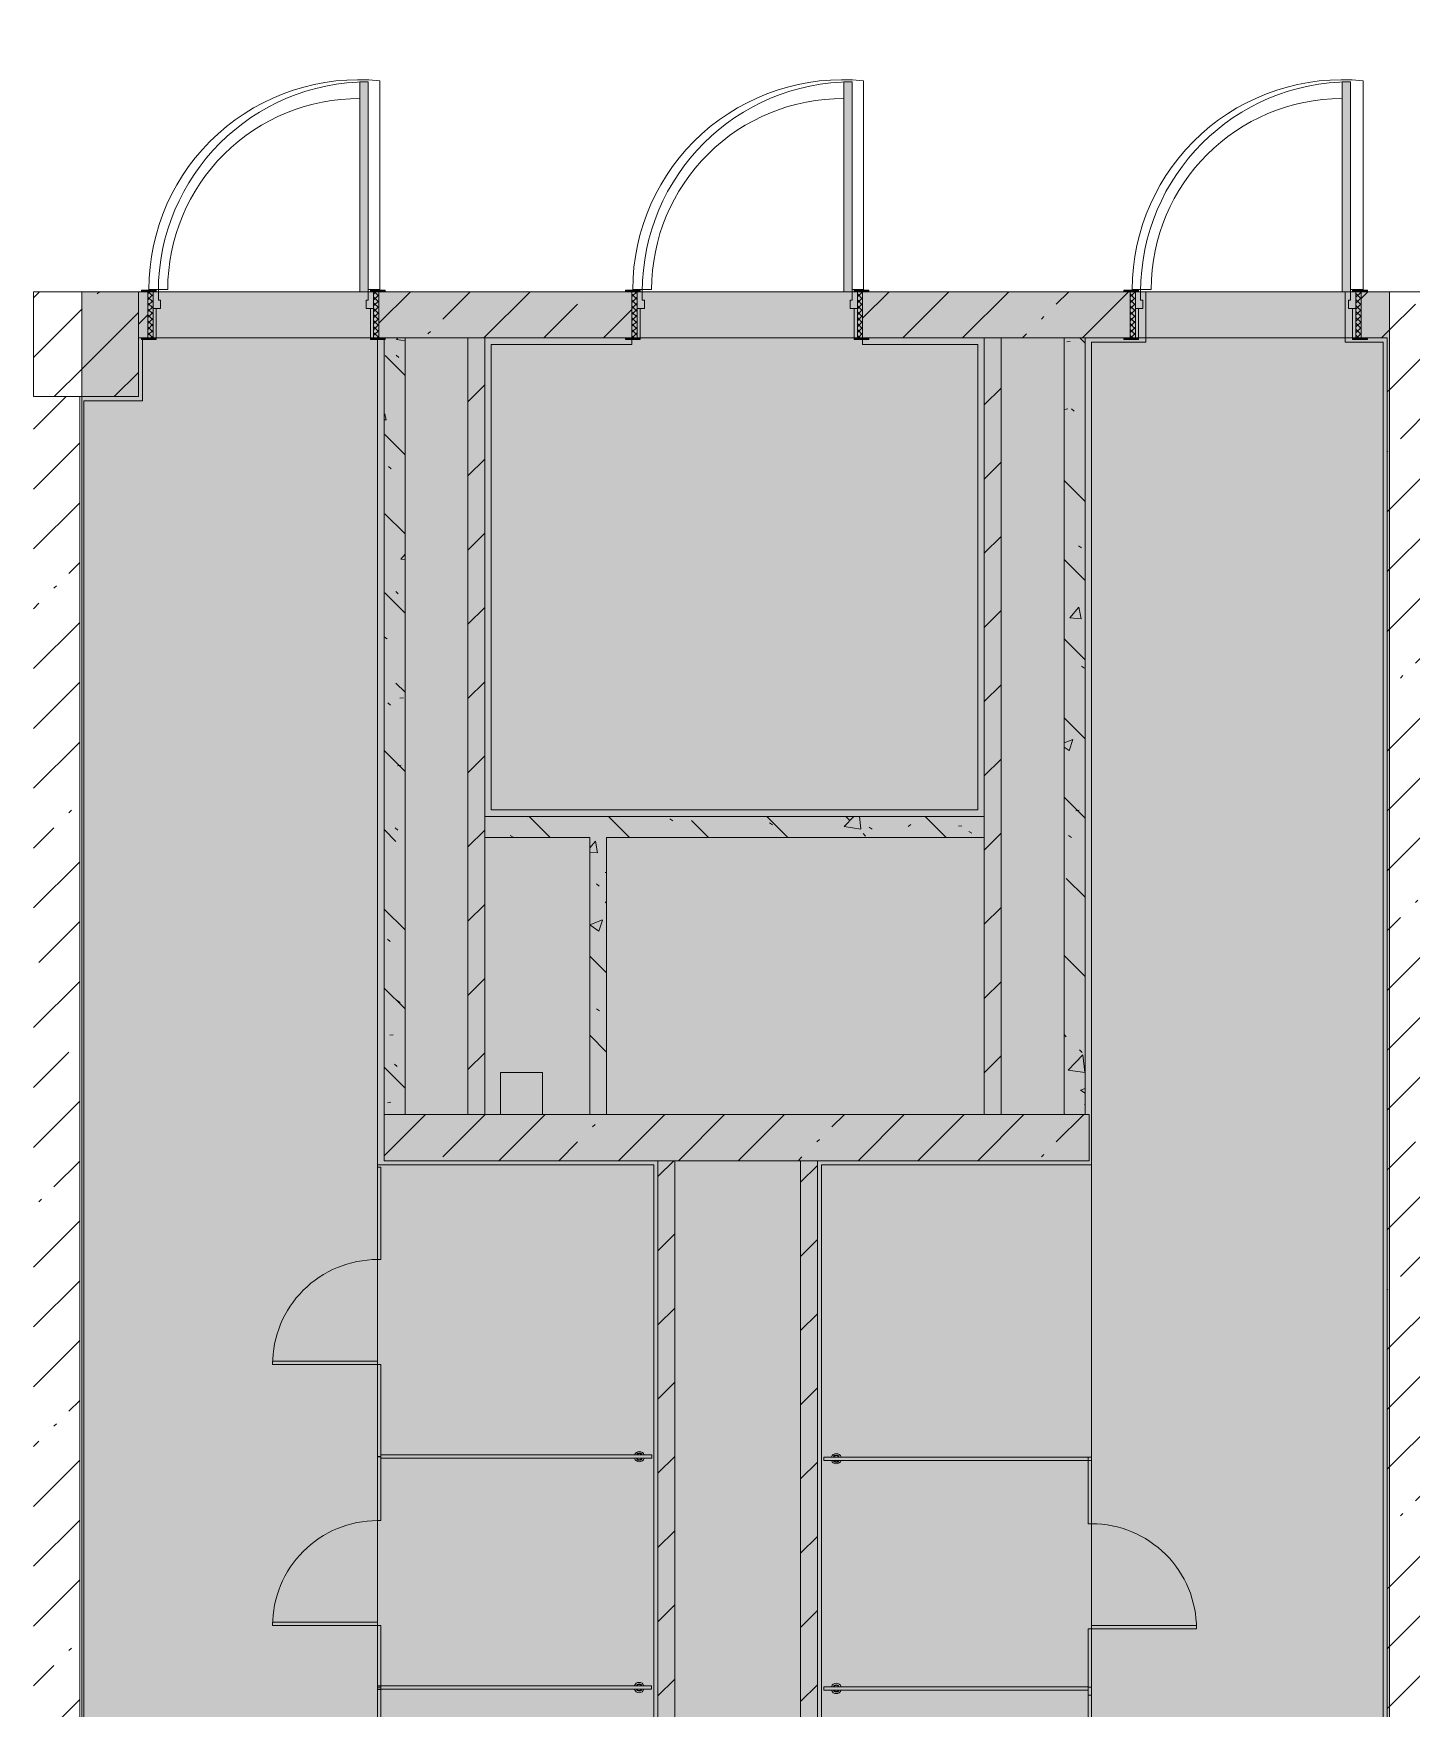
# Model space of a CAD drawing. Header units: millimetres. Extents: x 11693 to 241752, y -8553 to 29926.
# Drawn here: x 155150 to 161715, y 1150 to 9130 of the extents above; entities that cross this region are included whole.
import ezdxf

# ---------------------------------------------------------------- set-up
doc = ezdxf.new("R2010")
doc.units = ezdxf.units.MM
for name, color, linetype, lineweight in [('A-DETL', 7, 'Continuous', 5), ('I-WALL-3', 7, 'Continuous', 5), ('S-COLS', 7, 'Continuous', 5)]:
    doc.layers.add(name, color=color, linetype=linetype, lineweight=lineweight)
doc.layers.add('A-DETL-GENF-2', color=7, linetype='Continuous', lineweight=9, true_color=0x4994b4, transparency=0.4)
for name, color, linetype, lineweight, true_color in [('A-DOOR-2', 7, 'Continuous', 5, 0xaaaaaa), ('A-DOOR-3', 7, 'Continuous', 5, 0xe2e2e2), ('A-DOOR-4', 7, 'Continuous', 5, 0x6f9cb0), ('A-DOOR-5', 7, 'Continuous', 5, 0x2b586c), ('A-DOOR-FRAM-2', 7, 'Continuous', 5, 0xe2e2e2), ('A-DOOR-FRAM-3', 7, 'Continuous', 5, 0xaaaaaa), ('A-DOOR-FRAM-4', 7, 'Continuous', 5, 0x6f9cb0), ('A-FLOR-1', 7, 'Continuous', 5, 0xaaaaaa), ('A-FLOR-2', 7, 'Continuous', 5, 0x6f9cb0), ('A-GENM-3', 7, 'Continuous', 5, 0x2b586c), ('A-GENM-4', 7, 'Continuous', 5, 0xe2ddcd), ('A-WALL-6', 7, 'Continuous', 9, 0x2b586c), ('I-WALL-4', 7, 'Continuous', 5, 0x2b586c), ('I-WALL-5', 7, 'Continuous', 5, 0x787878), ('S-COLS-1', 7, 'Continuous', 5, 0x2b586c)]:
    doc.layers.add(name, color=color, linetype=linetype, lineweight=lineweight, true_color=true_color)
pattern_1 = [(45, (-65660, -7650), (-285.1231, 285.1231), []), (45, (-65374.88, -7650), (-285.1231, 285.1231), [504.031, -100.806, 16.764, -84.042])]
pattern_2 = [(45, (89739.8, 0), (-285.1231, 285.1231), []), (45, (90024.94, 0), (-285.1231, 285.1231), [504.031, -100.806, 16.764, -84.042])]
pattern_3 = [(45, (89739.81, 0), (-176.7767, 176.7767), [])]
pattern_4 = [(135, (89739.8, 0), (-377.1708, -377.1708), [533.4, -88.9, 17.78, -88.9]), (135, (89739.8, 376.94), (-377.1708, -377.1708), []), (50, (89739.8, 0), (637.6445, -55.7866), [66.675, -733.425]), (355, (89739.8, 0), (-123.3494, 668.699), [53.34, -586.74]), (100.451, (89792.95, -4.65), (514.299, 612.908), [56.665, -623.315]), (46.184, (89739.8, 177.8), (948.7764, -147.15), [100.012, -1100.137]), (96.636, (89818.9, 165.5), (830.909, 865.997), [84.998, -934.973]), (351.184, (89739.8, 177.8), (830.918, 865.988), [80.01, -880.11]), (21, (89828.7, 133.35), (530.6506, -357.9283), [66.675, -733.425]), (326, (89828.7, 133.35), (216.308, 644.6585), [53.34, -586.74]), (71.451, (89872.94, 103.5), (746.9596, 286.7243), [56.665, -623.315]), (37.5, (89739.81, 0), (10.8105, 295.9426), [16.764, -562.864, 16.764, -578.866, -588.962]), (37.5, (89739.81, 0), (10.8105, 295.9426), [-1175.258, 16.764, -572.198]), (7.5, (89739.8, 0), (233.8692, 350.6318), [16.764, -322.834, 16.764, -549.529, -224.472]), (7.5, (89739.8, 0), (233.8692, 350.6318), [-905.891, 16.764, -207.708]), (327.5, (89541.57, 0), (474.5678, -20.0513), [16.764, -205.486, 16.764, -676.656, -920.115]), (327.5, (89541.57, 0), (474.5678, -20.0513), [-915.67, 16.764, -903.351]), (317.5, (89452.67, 0), (518.4522, 88.9934), [16.764, -272.161, 16.764, -443.738, -653.415]), (317.5, (89452.67, 0), (518.4522, 88.9934), [-749.427, 16.764, -636.651])]
pattern_5 = [(135, (1751.41, 174.685), (-14.14214, -14.14214), []), (225, (1751.41, 174.685), (14.14214, -14.14214), [])]
pattern_6 = [(45, (-371.384, 174.685), (-14.1421, 14.1421), []), (135, (-371.384, 174.685), (-14.1421, -14.1421), [])]

# ---------------------------------------------------------------- blocks, each defined once
blk = doc.blocks.new('BSC_Колонна _Прямоугольная - 500х500-V47-Общий план 2 этажа с размещением фрагментов 2_1-2_7')
at = {"layer": 'S-COLS'}
h = blk.add_hatch(dxfattribs=at)
h.set_pattern_fill('FP_46', color=256, style=0, pattern_type=2)
h.set_pattern_definition(pattern_1)
h.paths.add_polyline_path([(-19.3, -250), (-19.3, 250), (-250, 250), (-250, -250), (-122.7, -250)])
h = blk.add_hatch(dxfattribs=at)
h.set_pattern_fill('FP_46', color=256, style=0, pattern_type=2)
h.set_pattern_definition(pattern_1)
h.paths.add_polyline_path([(250, -250), (250, 250), (-19.3, 250), (-19.3, -250)])
for p, q in [((-19.3, 250), (-250, 250)), ((-250, 250), (-250, -250)), ((-250, -250), (-19.3, -250))]:
    blk.add_line(p, q, dxfattribs=at)
at = {"layer": 'S-COLS-1'}
for p, q in [((250, 250), (-19.3, 250)), ((250, -250), (250, 250)), ((-19.3, -250), (250, -250))]:
    blk.add_line(p, q, dxfattribs=at)
blk = doc.blocks.new('110_Дверь_СКБ_1Ст_Внутренняя1 - Д-4_1 1100x2100h_ОО_туалет для мальч_ и дев_-32102845-Общий план 2 этажа с размещением фрагментов 2_1-2_7')
at = {"layer": 'A-DOOR-2'}
h = blk.add_hatch(dxfattribs=at)
h.set_pattern_fill('FP_17', color=256, style=0, pattern_type=2)
h.set_pattern_definition(pattern_5)
h.paths.add_polyline_path([(537.5, -110), (562.5, -110), (562.5, 110), (537.5, 110), (537.5, 66.3)])
at = {"layer": 'A-DOOR-3'}
h = blk.add_hatch(color=256, dxfattribs=at)
h.paths.add_polyline_path([(-477.5, 30), (-477.5, 70), (-487.5, 70), (-487.5, 110), (-512.5, 110), (-512.5, 30)])
h.paths.add_polyline_path([(502.5, 30), (537.5, 30), (537.5, 110), (512.5, 110), (508.9, 70), (502.5, 66.3)])
at = {"layer": 'A-DOOR-FRAM-2'}
for points in [[(508.9, 110), (512.5, 110), (512.5, 1110), (472.5, 1110), (472.5, 110)], [(-497.5, 110), (-497.5, 118), (-567.5, 118), (-567.5, 110), (-515.1, 110)], [(592.5, 110), (592.5, 118), (522.5, 118), (522.5, 110)], [(-497.5, -110), (-497.5, 30), (-512.5, 30), (-512.5, -110)], [(537.5, -110), (537.5, 30), (522.5, 30), (522.5, -110)], [(-497.5, -118), (-497.5, -110), (-567.5, -110), (-567.5, -118), (-515.1, -118)], [(592.5, -118), (592.5, -110), (522.5, -110), (522.5, -118)]]:
    blk.add_hatch(color=256, dxfattribs=at).paths.add_polyline_path(points)
at = {"layer": 'A-DOOR-FRAM-3'}
h = blk.add_hatch(dxfattribs=at)
h.set_pattern_fill('FP_18', color=256, style=0, pattern_type=2)
h.set_pattern_definition(pattern_6)
h.paths.add_polyline_path([(-512.5, -110), (-515.1, 110), (-537.5, 110), (-537.5, -110), (-515.1, -110)])
at = {"layer": 'A-DOOR-2'}
for p, q in [((512.5, 1110), (472.5, 1110)), ((472.5, 1110), (472.5, 110)), ((512.5, 110), (512.5, 1110))]:
    blk.add_line(p, q, dxfattribs=at)
blk.add_arc((512.5, 110), 1000, 90, 180, dxfattribs=at)
at = {"layer": 'A-DOOR-4'}
blk.add_line((472.5, 110), (512.5, 110), dxfattribs=at)
at = {"layer": 'A-DOOR-FRAM-3'}
for p, q in [((-497.5, 118), (-567.5, 118)), ((-567.5, 118), (-567.5, 110)), ((-497.5, 110), (-497.5, 118)), ((592.5, 118), (522.5, 118)), ((522.5, 118), (522.5, 110)), ((592.5, 110), (592.5, 118))]:
    blk.add_line(p, q, dxfattribs=at)
at = {"layer": 'A-DOOR-FRAM-4'}
for p, q in [((-567.5, 110), (-497.5, 110)), ((-512.5, 110), (-537.5, 110)), ((-537.5, 110), (-537.5, -110)), ((-487.5, 110), (-512.5, 110)), ((-512.5, 110), (-512.5, 30)), ((-512.5, -110), (-512.5, 110)), ((-497.5, 110), (-512.5, 110)), ((-512.5, 110), (-512.5, 109)), ((-512.5, 109), (-497.5, 109)), ((-497.5, 109), (-497.5, 110)), ((-487.5, 70), (-487.5, 110)), ((512.5, 110), (512.5, 70)), ((537.5, 110), (512.5, 110)), ((537.5, 110), (522.5, 110)), ((522.5, 110), (522.5, 109)), ((522.5, 110), (592.5, 110)), ((522.5, 109), (537.5, 109)), ((537.5, 30), (537.5, 110)), ((562.5, 110), (537.5, 110)), ((537.5, 110), (537.5, -110)), ((537.5, 109), (537.5, 110)), ((562.5, -110), (562.5, 110)), ((-512.5, 30), (-477.5, 30)), ((-497.5, 30), (-512.5, 30)), ((-512.5, 30), (-512.5, -110)), ((-497.5, -110), (-497.5, 30)), ((-477.5, 70), (-487.5, 70)), ((-477.5, 30), (-477.5, 70)), ((512.5, 70), (502.5, 70)), ((502.5, 70), (502.5, 30)), ((502.5, 30), (537.5, 30)), ((537.5, 30), (522.5, 30)), ((522.5, 30), (522.5, -110)), ((537.5, -110), (537.5, 30)), ((-497.5, -110), (-567.5, -110)), ((-567.5, -110), (-567.5, -118)), ((-567.5, -118), (-497.5, -118)), ((-537.5, -110), (-512.5, -110)), ((-512.5, -110), (-497.5, -110)), ((-497.5, -118), (-497.5, -110)), ((522.5, -110), (537.5, -110)), ((592.5, -110), (522.5, -110)), ((522.5, -110), (522.5, -118)), ((522.5, -118), (592.5, -118)), ((537.5, -110), (562.5, -110)), ((592.5, -118), (592.5, -110))]:
    blk.add_line(p, q, dxfattribs=at)
blk = doc.blocks.new('110_Дверь_СКБ_1Ст_Внутренняя1 - Д-4 1100x2100h_су мгн-31586709-Общий план 2 этажа с размещением фрагментов 2_1-2_7')
at = {"layer": 'A-DOOR-2'}
h = blk.add_hatch(dxfattribs=at)
h.set_pattern_fill('FP_17', color=256, style=0, pattern_type=2)
h.set_pattern_definition(pattern_5)
h.paths.add_polyline_path([(562.5, -110), (562.5, 110), (537.5, 110), (537.5, -110)])
at = {"layer": 'A-DOOR-3'}
h = blk.add_hatch(color=256, dxfattribs=at)
h.paths.add_polyline_path([(502.5, 30), (537.5, 30), (537.5, 110), (512.5, 110), (512.5, 70), (502.5, 70)])
h.paths.add_polyline_path([(-477.5, 30), (-477.5, 70), (-487.5, 70), (-487.5, 110), (-512.5, 110), (-512.5, 30)])
at = {"layer": 'A-DOOR-FRAM-2'}
for points in [[(472.5, 110), (512.5, 110), (512.5, 1110), (472.5, 1110), (472.5, 674.2)], [(-497.5, 110), (-497.5, 118), (-567.5, 118), (-567.5, 110)], [(592.5, 110), (592.5, 118), (522.5, 118), (522.5, 110)], [(-497.5, -110), (-497.5, 30), (-512.5, 30), (-512.5, -110)], [(537.5, -110), (537.5, 30), (522.5, 30), (522.5, -110)], [(-497.5, -118), (-497.5, -110), (-567.5, -110), (-567.5, -118)], [(592.5, -118), (592.5, -110), (522.5, -110), (522.5, -118)]]:
    blk.add_hatch(color=256, dxfattribs=at).paths.add_polyline_path(points)
at = {"layer": 'A-DOOR-FRAM-3'}
h = blk.add_hatch(dxfattribs=at)
h.set_pattern_fill('FP_18', color=256, style=0, pattern_type=2)
h.set_pattern_definition(pattern_6)
h.paths.add_polyline_path([(-512.5, -110), (-512.5, 110), (-537.5, 110), (-537.5, -110)])
at = {"layer": 'A-DOOR-2'}
for p, q in [((512.5, 1110), (472.5, 1110)), ((472.5, 1110), (472.5, 110)), ((512.5, 110), (512.5, 1110))]:
    blk.add_line(p, q, dxfattribs=at)
blk.add_arc((512.5, 110), 1000, 90, 180, dxfattribs=at)
at = {"layer": 'A-DOOR-4'}
blk.add_line((472.5, 110), (512.5, 110), dxfattribs=at)
at = {"layer": 'A-DOOR-FRAM-3'}
for p, q in [((-497.5, 118), (-567.5, 118)), ((-567.5, 118), (-567.5, 110)), ((-497.5, 110), (-497.5, 118)), ((592.5, 118), (522.5, 118)), ((522.5, 118), (522.5, 110)), ((592.5, 110), (592.5, 118))]:
    blk.add_line(p, q, dxfattribs=at)
at = {"layer": 'A-DOOR-FRAM-4'}
for p, q in [((-567.5, 110), (-497.5, 110)), ((-512.5, 110), (-537.5, 110)), ((-537.5, 110), (-537.5, -110)), ((-487.5, 110), (-512.5, 110)), ((-512.5, 110), (-512.5, 30)), ((-512.5, -110), (-512.5, 110)), ((-497.5, 110), (-512.5, 110)), ((-512.5, 110), (-512.5, 109)), ((-512.5, 109), (-497.5, 109)), ((-497.5, 109), (-497.5, 110)), ((-487.5, 70), (-487.5, 110)), ((512.5, 110), (512.5, 70)), ((537.5, 110), (512.5, 110)), ((537.5, 110), (522.5, 110)), ((522.5, 110), (522.5, 109)), ((522.5, 110), (592.5, 110)), ((522.5, 109), (537.5, 109)), ((537.5, 30), (537.5, 110)), ((562.5, 110), (537.5, 110)), ((537.5, 110), (537.5, -110)), ((537.5, 109), (537.5, 110)), ((562.5, -110), (562.5, 110)), ((-512.5, 30), (-477.5, 30)), ((-497.5, 30), (-512.5, 30)), ((-512.5, 30), (-512.5, -110)), ((-497.5, -110), (-497.5, 30)), ((-477.5, 70), (-487.5, 70)), ((-477.5, 30), (-477.5, 70)), ((512.5, 70), (502.5, 70)), ((502.5, 70), (502.5, 30)), ((502.5, 30), (537.5, 30)), ((537.5, 30), (522.5, 30)), ((522.5, 30), (522.5, -110)), ((537.5, -110), (537.5, 30)), ((-497.5, -110), (-567.5, -110)), ((-567.5, -110), (-567.5, -118)), ((-567.5, -118), (-497.5, -118)), ((-537.5, -110), (-512.5, -110)), ((-512.5, -110), (-497.5, -110)), ((-497.5, -118), (-497.5, -110)), ((522.5, -110), (537.5, -110)), ((592.5, -110), (522.5, -110)), ((522.5, -110), (522.5, -118)), ((522.5, -118), (592.5, -118)), ((537.5, -110), (562.5, -110)), ((592.5, -118), (592.5, -110))]:
    blk.add_line(p, q, dxfattribs=at)
blk = doc.blocks.new('131_Сантехническая перегородка_Дверь_ поз_4 - СД-1-V187-Общий план 2 этажа с размещением фрагментов 2_1-2_7')
at = {"layer": 'A-GENM-4'}
for points in [[(-190, -8), (250, -8), (250, 8), (-190, 8)], [(750, -8), (1190, -8), (1190, 8), (750, 8)]]:
    blk.add_hatch(color=256, dxfattribs=at).paths.add_polyline_path(points)
at = {"layer": 'A-DOOR-5'}
for p, q in [((266, 508), (250, 508)), ((250, 8), (250, 508)), ((266, 8), (266, 508)), ((266, 8), (250, 8))]:
    blk.add_line(p, q, dxfattribs=at)
blk.add_arc((250, 8), 500, 360, 90, dxfattribs=at)
at = {"layer": 'A-GENM-3'}
for p, q in [((250, 8), (-190, 8)), ((-190, 8), (-190, -8)), ((250, -8), (250, 8)), ((1190, 8), (750, 8)), ((750, 8), (750, -8)), ((1190, -8), (1190, 8)), ((-190, -8), (250, -8)), ((750, -8), (1190, -8))]:
    blk.add_line(p, q, dxfattribs=at)
blk = doc.blocks.new('131_Сантехническая перегородка_Дверь - СД-1-V188-Общий план 2 этажа с размещением фрагментов 2_1-2_7')
at = {"layer": 'A-GENM-4'}
for points in [[(0, -8), (317.3, -8), (317.3, 8), (0, 8)], [(817.3, -8), (1134.7, -8), (1134.7, 8), (817.3, 8)]]:
    blk.add_hatch(color=256, dxfattribs=at).paths.add_polyline_path(points)
at = {"layer": 'A-DOOR-5'}
for p, q in [((333.3, -8), (317.3, -8)), ((317.3, -8), (317.3, -508)), ((333.3, -8), (333.3, -508)), ((333.3, -508), (317.3, -508))]:
    blk.add_line(p, q, dxfattribs=at)
blk.add_arc((317.3, -8), 500, 270, 0, dxfattribs=at)
at = {"layer": 'A-GENM-3'}
for p, q in [((317.3, 8), (0, 8)), ((0, 8), (0, -8)), ((317.3, -8), (317.3, 8)), ((1134.7, 8), (817.3, 8)), ((817.3, 8), (817.3, -8)), ((1134.7, -8), (1134.7, 8)), ((0, -8), (317.3, -8)), ((817.3, -8), (1134.7, -8))]:
    blk.add_line(p, q, dxfattribs=at)
blk = doc.blocks.new('131_Сантехническая перегородка_Дверь - СД-1-V189-Общий план 2 этажа с размещением фрагментов 2_1-2_7')
at = {"layer": 'A-GENM-4'}
for points in [[(0, -8), (305.2, -8), (305.2, 8), (0, 8)], [(805.2, -8), (1110.4, -8), (1110.4, 8), (805.2, 8)]]:
    blk.add_hatch(color=256, dxfattribs=at).paths.add_polyline_path(points)
at = {"layer": 'A-DOOR-5'}
for p, q in [((321.2, 508), (305.2, 508)), ((305.2, 8), (305.2, 508)), ((321.2, 8), (321.2, 508)), ((321.2, 8), (305.2, 8))]:
    blk.add_line(p, q, dxfattribs=at)
blk.add_arc((305.2, 8), 500, 360, 90, dxfattribs=at)
at = {"layer": 'A-GENM-3'}
for p, q in [((305.2, 8), (0, 8)), ((0, 8), (0, -8)), ((305.2, -8), (305.2, 8)), ((1110.4, 8), (805.2, 8)), ((805.2, 8), (805.2, -8)), ((1110.4, -8), (1110.4, 8)), ((0, -8), (305.2, -8)), ((805.2, -8), (1110.4, -8))]:
    blk.add_line(p, q, dxfattribs=at)
blk = doc.blocks.new('131_Сантехническая перегородка_Дверь_сдвиг_ - СД-1-V190-Общий план 2 этажа с размещением фрагментов 2_1-2_7')
at = {"layer": 'A-GENM-4'}
for points in [[(0, -8), (400, -8), (400, 8), (0, 8)], [(900, -8), (1100, -8), (1100, 8), (900, 8)]]:
    blk.add_hatch(color=256, dxfattribs=at).paths.add_polyline_path(points)
at = {"layer": 'A-DOOR-5'}
for p, q in [((416, 508), (400, 508)), ((400, 8), (400, 508)), ((416, 8), (416, 508)), ((416, 8), (400, 8))]:
    blk.add_line(p, q, dxfattribs=at)
blk.add_arc((400, 8), 500, 360, 90, dxfattribs=at)
at = {"layer": 'A-GENM-3'}
for p, q in [((400, 8), (0, 8)), ((0, 8), (0, -8)), ((400, -8), (400, 8)), ((1100, 8), (900, 8)), ((900, 8), (900, -8)), ((1100, -8), (1100, 8)), ((0, -8), (400, -8)), ((900, -8), (1100, -8))]:
    blk.add_line(p, q, dxfattribs=at)
blk = doc.blocks.new('131_Сантехническая перегородка_Дверь_сдвиг_ - СД-1-V191-Общий план 2 этажа с размещением фрагментов 2_1-2_7')
at = {"layer": 'A-GENM-4'}
for points in [[(0, -8), (400, -8), (400, 8), (0, 8)], [(900, 8), (900, -8), (1100, -8), (1100, 8), (1019.2, 8)]]:
    blk.add_hatch(color=256, dxfattribs=at).paths.add_polyline_path(points)
at = {"layer": 'A-DOOR-5'}
for p, q in [((416, -8), (400, -8)), ((400, -8), (400, -508)), ((416, -8), (416, -508)), ((416, -508), (400, -508))]:
    blk.add_line(p, q, dxfattribs=at)
blk.add_arc((400, -8), 500, 270, 0, dxfattribs=at)
at = {"layer": 'A-GENM-3'}
for p, q in [((400, 8), (0, 8)), ((0, 8), (0, -8)), ((400, -8), (400, 8)), ((1100, 8), (900, 8)), ((900, 8), (900, -8)), ((1100, -8), (1100, 8)), ((0, -8), (400, -8)), ((900, -8), (1100, -8))]:
    blk.add_line(p, q, dxfattribs=at)
blk = doc.blocks.new('131_Сантехническая перегородка - СП-4-V192-Общий план 2 этажа с размещением фрагментов 2_1-2_7')
at = {"layer": 'A-GENM-4'}
blk.add_hatch(color=256, dxfattribs=at).paths.add_polyline_path([(1330, -8), (1330, 8), (55.2, 8), (55.2, -8), (856, -8)])
at = {"layer": 'A-GENM-3'}
for p, q in [((1330, 8), (55.2, 8)), ((55.2, 8), (55.2, -8)), ((1330, -8), (1330, 8)), ((55.2, -8), (1330, -8))]:
    blk.add_line(p, q, dxfattribs=at)
at = {"layer": 'A-GENM-3', "flags": 128}
for points in [[(126.7, 8), (126.3, 8.5), (126, 9), (125.6, 9.5), (125.2, 9.9), (124.8, 10.4), (124.4, 10.8), (123.9, 11.2), (123.5, 11.6), (123, 12), (122.5, 12.3), (122, 12.7), (121.5, 13), (121, 13.3), (120.5, 13.6), (119.9, 13.8), (119.4, 14), (118.8, 14.3), (118.2, 14.4), (117.6, 14.6), (117, 14.7), (116.5, 14.9), (115.9, 14.9), (115.3, 15), (114.7, 15.1), (114.1, 15.1), (113.5, 15.1), (112.8, 15), (112.2, 15), (111.7, 14.9), (111.1, 14.8), (110.5, 14.7), (109.9, 14.5), (109.3, 14.4), (108.7, 14.2), (108.2, 13.9), (107.6, 13.7), (107.1, 13.4), (106.5, 13.2), (106, 12.9), (105.5, 12.5), (105, 12.2), (104.5, 11.8), (104.1, 11.4), (103.6, 11), (103.2, 10.6), (102.8, 10.2), (102.4, 9.7), (102, 9.3), (101.6, 8.8), (101.3, 8.3), (101.1, 8)], [(101.1, -8), (101.4, -8.5), (101.8, -9), (102.2, -9.5), (102.6, -9.9), (103, -10.4), (103.4, -10.8), (103.8, -11.2), (104.3, -11.6), (104.7, -12), (105.2, -12.3), (105.7, -12.7), (106.2, -13), (106.8, -13.3), (107.3, -13.6), (107.9, -13.8), (108.4, -14), (109, -14.3), (109.6, -14.4), (110.1, -14.6), (110.7, -14.7), (111.3, -14.9), (111.9, -14.9), (112.5, -15), (113.1, -15.1), (113.7, -15.1), (114.3, -15.1), (114.9, -15), (115.5, -15), (116.1, -14.9), (116.7, -14.8), (117.3, -14.7), (117.9, -14.5), (118.5, -14.4), (119, -14.2), (119.6, -13.9), (120.2, -13.7), (120.7, -13.4), (121.2, -13.2), (121.7, -12.9), (122.3, -12.5), (122.7, -12.2), (123.2, -11.8), (123.7, -11.4), (124.1, -11), (124.6, -10.6), (125, -10.2), (125.4, -9.7), (125.8, -9.3), (126.1, -8.8), (126.5, -8.3), (126.7, -8)]]:
    blk.add_lwpolyline(points, dxfattribs=at)
at = {"layer": 'A-GENM-3'}
for radius, start, end in [(24.6, 19.91127, 160.08873), (17.6, 45, 135), (17.6, 45, 135), (15.1, 45, 135), (24.6, 199.91127, 340.08873), (17.6, 225, 315), (17.6, 225, 315), (15.1, 225, 315)]:
    blk.add_arc((113.9, 0), radius, start, end, dxfattribs=at)
blk = doc.blocks.new('131_Сантехническая перегородка - СП-4-V193-Общий план 2 этажа с размещением фрагментов 2_1-2_7')
at = {"layer": 'A-GENM-4'}
blk.add_hatch(color=256, dxfattribs=at).paths.add_polyline_path([(1330, -8), (1330, 8), (71.3, 8), (71.3, -8)])
at = {"layer": 'A-GENM-3'}
for p, q in [((1330, 8), (71.3, 8)), ((71.3, 8), (71.3, -8)), ((132, 14.9), (131.4, 15)), ((1330, -8), (1330, 8)), ((71.3, -8), (1330, -8))]:
    blk.add_line(p, q, dxfattribs=at)
at = {"layer": 'A-GENM-3', "flags": 128}
for points in [[(131.4, 15), (130.8, 15.1), (130.2, 15.1), (129.6, 15.1), (129, 15), (128.4, 15), (127.8, 14.9), (127.2, 14.8), (126.6, 14.7), (126, 14.5), (125.4, 14.4), (124.9, 14.2), (124.3, 13.9), (123.8, 13.7), (123.2, 13.4), (122.7, 13.2), (122.2, 12.9), (121.7, 12.5), (121.2, 12.2), (120.7, 11.8), (120.2, 11.4), (119.8, 11), (119.3, 10.6), (118.9, 10.2), (118.5, 9.7), (118.1, 9.3), (117.8, 8.8), (117.4, 8.3), (117.3, 8)], [(142.8, 8), (142.5, 8.5), (142.1, 9), (141.8, 9.5), (141.4, 9.9), (141, 10.4), (140.5, 10.8), (140.1, 11.2), (139.6, 11.6), (139.2, 12), (138.7, 12.3), (138.2, 12.7), (137.7, 13), (137.1, 13.3), (136.6, 13.6), (136.1, 13.8), (135.5, 14), (134.9, 14.3), (134.4, 14.4), (133.8, 14.6), (133.2, 14.7), (132.6, 14.9), (132, 14.9)], [(117.3, -8), (117.6, -8.5), (117.9, -9), (118.3, -9.5), (118.7, -9.9), (119.1, -10.4), (119.5, -10.8), (120, -11.2), (120.4, -11.6), (120.9, -12), (121.4, -12.3), (121.9, -12.7), (122.4, -13), (122.9, -13.3), (123.5, -13.6), (124, -13.8), (124.6, -14), (125.1, -14.3), (125.7, -14.4), (126.3, -14.6), (126.9, -14.7), (127.5, -14.9), (128.1, -14.9), (128.7, -15), (129.3, -15.1), (129.9, -15.1), (130.5, -15.1), (131.1, -15), (131.7, -15), (132.3, -14.9), (132.9, -14.8), (133.4, -14.7), (134, -14.5), (134.6, -14.4), (135.2, -14.2), (135.7, -13.9), (136.3, -13.7), (136.8, -13.4), (137.4, -13.2), (137.9, -12.9), (138.4, -12.5), (138.9, -12.2), (139.4, -11.8), (139.8, -11.4), (140.3, -11), (140.7, -10.6), (141.1, -10.2), (141.5, -9.7), (141.9, -9.3), (142.3, -8.8), (142.6, -8.3), (142.8, -8)]]:
    blk.add_lwpolyline(points, dxfattribs=at)
at = {"layer": 'A-GENM-3'}
for radius, start, end in [(24.6, 19.91127, 160.08873), (17.6, 45, 135), (17.6, 45, 135), (15.1, 45, 135), (24.6, 199.91127, 340.08873), (17.6, 225, 315), (17.6, 225, 315), (15.1, 225, 315)]:
    blk.add_arc((130, 0), radius, start, end, dxfattribs=at)
blk = doc.blocks.new('131_Сантехническая перегородка - СП-4-V194-Общий план 2 этажа с размещением фрагментов 2_1-2_7')
at = {"layer": 'A-GENM-4'}
blk.add_hatch(color=256, dxfattribs=at).paths.add_polyline_path([(1330, 8), (39.9, 8), (39.9, -8), (1330, -8)])
at = {"layer": 'A-GENM-3'}
for p, q in [((1330, 8), (39.9, 8)), ((39.9, 8), (39.9, -8)), ((1330, -8), (1330, 8)), ((39.9, -8), (1330, -8))]:
    blk.add_line(p, q, dxfattribs=at)
at = {"layer": 'A-GENM-3', "flags": 128}
for points in [[(111.4, 8), (111, 8.5), (110.7, 9), (110.3, 9.5), (109.9, 9.9), (109.5, 10.4), (109.1, 10.8), (108.6, 11.2), (108.2, 11.6), (107.7, 12), (107.2, 12.3), (106.7, 12.7), (106.2, 13), (105.7, 13.3), (105.2, 13.6), (104.6, 13.8), (104, 14), (103.5, 14.3), (102.9, 14.4), (102.3, 14.6), (101.7, 14.7), (101.1, 14.9), (100.6, 14.9), (100, 15), (99.4, 15.1), (98.7, 15.1), (98.1, 15.1), (97.5, 15), (96.9, 15), (96.3, 14.9), (95.8, 14.8), (95.2, 14.7), (94.6, 14.5), (94, 14.4), (93.4, 14.2), (92.9, 13.9), (92.3, 13.7), (91.8, 13.4), (91.2, 13.2), (90.7, 12.9), (90.2, 12.5), (89.7, 12.2), (89.2, 11.8), (88.8, 11.4), (88.3, 11), (87.9, 10.6), (87.5, 10.2), (87.1, 9.7), (86.7, 9.3), (86.3, 8.8), (86, 8.3), (85.8, 8)], [(85.8, -8), (86.1, -8.5), (86.5, -9), (86.9, -9.5), (87.2, -9.9), (87.6, -10.4), (88.1, -10.8), (88.5, -11.2), (89, -11.6), (89.4, -12), (89.9, -12.3), (90.4, -12.7), (90.9, -13), (91.5, -13.3), (92, -13.6), (92.6, -13.8), (93.1, -14), (93.7, -14.3), (94.3, -14.4), (94.8, -14.6), (95.4, -14.7), (96, -14.9), (96.6, -14.9), (97.2, -15), (97.8, -15.1), (98.4, -15.1), (99, -15.1), (99.6, -15), (100.2, -15), (100.8, -14.9), (101.4, -14.8), (102, -14.7), (102.6, -14.5), (103.2, -14.4), (103.7, -14.2), (104.3, -13.9), (104.8, -13.7), (105.4, -13.4), (105.9, -13.2), (106.4, -12.9), (106.9, -12.5), (107.4, -12.2), (107.9, -11.8), (108.4, -11.4), (108.8, -11), (109.3, -10.6), (109.7, -10.2), (110.1, -9.7), (110.5, -9.3), (110.8, -8.8), (111.2, -8.3), (111.4, -8)]]:
    blk.add_lwpolyline(points, dxfattribs=at)
at = {"layer": 'A-GENM-3'}
for radius, start, end in [(24.6, 19.91127, 160.08873), (17.6, 45, 135), (17.6, 45, 135), (15.1, 45, 135), (24.6, 199.91127, 340.08873), (17.6, 225, 315), (17.6, 225, 315), (15.1, 225, 315)]:
    blk.add_arc((98.6, 0), radius, start, end, dxfattribs=at)
blk = doc.blocks.new('131_Сантехническая перегородка - СП-4-V195-Общий план 2 этажа с размещением фрагментов 2_1-2_7')
at = {"layer": 'A-GENM-4'}
blk.add_hatch(color=256, dxfattribs=at).paths.add_polyline_path([(1330, 8), (25.5, 8), (25.5, -8), (1330, -8)])
at = {"layer": 'A-GENM-3'}
for p, q in [((1330, 8), (25.5, 8)), ((25.5, 8), (25.5, -8)), ((1330, -8), (1330, 8)), ((25.5, -8), (1330, -8))]:
    blk.add_line(p, q, dxfattribs=at)
at = {"layer": 'A-GENM-3', "flags": 128}
for points in [[(97, 8), (96.7, 8.5), (96.3, 9), (95.9, 9.5), (95.5, 9.9), (95.1, 10.4), (94.7, 10.8), (94.3, 11.2), (93.8, 11.6), (93.3, 12), (92.9, 12.3), (92.4, 12.7), (91.8, 13), (91.3, 13.3), (90.8, 13.6), (90.2, 13.8), (89.7, 14), (89.1, 14.3), (88.5, 14.4), (88, 14.6), (87.4, 14.7), (86.8, 14.9), (86.2, 14.9), (85.6, 15), (85, 15.1), (84.4, 15.1), (83.8, 15.1), (83.2, 15), (82.6, 15), (82, 14.9), (81.4, 14.8), (80.8, 14.7), (80.2, 14.5), (79.6, 14.4), (79.1, 14.2), (78.5, 13.9), (77.9, 13.7), (77.4, 13.4), (76.9, 13.2), (76.4, 12.9), (75.8, 12.5), (75.3, 12.2), (74.9, 11.8), (74.4, 11.4), (74, 11), (73.5, 10.6), (73.1, 10.2), (72.7, 9.7), (72.3, 9.3), (72, 8.8), (71.6, 8.3), (71.4, 8)], [(71.4, -8), (71.8, -8.5), (72.1, -9), (72.5, -9.5), (72.9, -9.9), (73.3, -10.4), (73.7, -10.8), (74.1, -11.2), (74.6, -11.6), (75.1, -12), (75.6, -12.3), (76.1, -12.7), (76.6, -13), (77.1, -13.3), (77.6, -13.6), (78.2, -13.8), (78.7, -14), (79.3, -14.3), (79.9, -14.4), (80.5, -14.6), (81.1, -14.7), (81.6, -14.9), (82.2, -14.9), (82.8, -15), (83.4, -15.1), (84, -15.1), (84.6, -15.1), (85.2, -15), (85.8, -15), (86.4, -14.9), (87, -14.8), (87.6, -14.7), (88.2, -14.5), (88.8, -14.4), (89.4, -14.2), (89.9, -13.9), (90.5, -13.7), (91, -13.4), (91.6, -13.2), (92.1, -12.9), (92.6, -12.5), (93.1, -12.2), (93.6, -11.8), (94, -11.4), (94.5, -11), (94.9, -10.6), (95.3, -10.2), (95.7, -9.7), (96.1, -9.3), (96.5, -8.8), (96.8, -8.3), (97, -8)]]:
    blk.add_lwpolyline(points, dxfattribs=at)
at = {"layer": 'A-GENM-3'}
for radius, start, end in [(24.6, 19.91127, 160.08873), (17.6, 45, 135), (17.6, 45, 135), (15.1, 45, 135), (24.6, 199.91127, 340.08873), (17.6, 225, 315), (17.6, 225, 315), (15.1, 225, 315)]:
    blk.add_arc((84.2, 0), radius, start, end, dxfattribs=at)

msp = doc.modelspace()

# ---------------------------------------------------------------- hatches: boundary and pattern name
at = {"layer": 'A-DETL-GENF-2'}
h = msp.add_hatch(color=256, dxfattribs=at)
h.paths.add_polyline_path([(155380.5, -100), (161610.5, -100), (161610.5, 7900), (155380.5, 7900), (155380.5, -45.4)])
h.paths.add_polyline_path([(109196.3, 5828), (120649.8, 5828), (120649.8, 9159), (98665.8, 9159), (98665.8, 5828), (101004.1, 5828)])
h.paths.add_polyline_path([(92812, 10900), (93999.8, 10900), (93999.8, 15358.1), (89471.8, 15358.1), (89471.8, 10900), (90763.9, 10900)])
h.paths.add_polyline_path([(103449.8, 10900), (109949.8, 10900), (109949.8, 15200), (103449.8, 15200), (103449.8, 13326.8)])
h.paths.add_polyline_path([(175269.8, 14480), (181689.8, 14480), (181689.8, 21558), (175269.8, 21558), (175269.8, 14542.4)])
h.paths.add_polyline_path([(163779.8, 22180), (163779.8, 27350), (160469.8, 27350), (160469.8, 22180), (162445.3, 22180)])
h.paths.add_polyline_path([(174489.8, 22600), (174489.8, 27350), (170809.8, 27350), (170809.8, 22600), (172685.5, 22600)])
at = {"layer": 'I-WALL-3'}
h = msp.add_hatch(dxfattribs=at)
h.set_pattern_fill('FP_57', color=256, style=0, pattern_type=2)
h.set_pattern_definition(pattern_2)
h.paths.add_polyline_path([(161474.8, 7680), (161599.8, 7680), (161599.8, 7900), (161474.8, 7900), (161474.8, 7856.3)])
h.paths.add_polyline_path([(156919.8, 7680), (158000.3, 7680), (158000.3, 7900), (156794.8, 7900), (156794.8, 7680), (156824.8, 7680)])
h.paths.add_polyline_path([(155649.8, 7680), (155694.8, 7680), (155694.8, 7900), (155649.8, 7900), (155649.8, 7856.3)])
h.paths.add_polyline_path([(160374.8, 7680), (160374.8, 7900), (159100.3, 7900), (159100.3, 7680), (160344.8, 7680)])
h = msp.add_hatch(dxfattribs=at)
h.set_pattern_fill('FP_57', color=256, style=0, pattern_type=2)
h.set_pattern_definition(pattern_2)
h.paths.add_polyline_path([(161610.5, 120), (161610.5, 7900), (161599.8, 7900), (161599.8, 120)])
h = msp.add_hatch(dxfattribs=at)
h.set_pattern_fill('FP_57', color=256, style=0, pattern_type=2)
h.set_pattern_definition(pattern_2)
h.paths.add_polyline_path([(161819.8, 120), (161819.8, 7900), (161610.5, 7900), (161610.5, 120)])
h = msp.add_hatch(dxfattribs=at)
h.set_pattern_fill('FP_61', color=256, style=0, pattern_type=2)
h.set_pattern_definition(pattern_3)
h.paths.add_polyline_path([(157219.8, 3980), (157299.8, 3980), (157299.8, 7680), (157219.8, 7680), (157219.8, 4817.2)])
h = msp.add_hatch(dxfattribs=at)
h.set_pattern_fill('FP_61', color=256, style=0, pattern_type=2)
h.set_pattern_definition(pattern_3)
h.paths.add_polyline_path([(159759.8, 3980), (159759.8, 7680), (159679.8, 7680), (159679.8, 3980)])
h = msp.add_hatch(dxfattribs=at)
h.set_pattern_fill('FP_57', color=256, style=0, pattern_type=2)
h.set_pattern_definition(pattern_2)
h.paths.add_polyline_path([(155277.1, 400), (155369.8, 400), (155369.8, 7400), (155149.8, 7400), (155149.8, 400)])
h = msp.add_hatch(dxfattribs=at)
h.set_pattern_fill('FP_57', color=256, style=0, pattern_type=2)
h.set_pattern_definition(pattern_2)
h.paths.add_polyline_path([(158604.5, 3760), (160179.8, 3760), (160179.8, 3980), (156819.8, 3980), (156819.8, 3760), (158349.2, 3760)])
h = msp.add_hatch(dxfattribs=at)
h.set_pattern_fill('FP_61', color=256, style=0, pattern_type=2)
h.set_pattern_definition(pattern_3)
h.paths.add_polyline_path([(158204.8, 120), (158204.8, 3760), (158124.8, 3760), (158124.8, 120)])
h = msp.add_hatch(dxfattribs=at)
h.set_pattern_fill('FP_61', color=256, style=0, pattern_type=2)
h.set_pattern_definition(pattern_3)
h.paths.add_polyline_path([(158884.8, 120), (158884.8, 3760), (158804.8, 3760), (158804.8, 120)])
at = {"layer": 'I-WALL-5'}
h = msp.add_hatch(dxfattribs=at)
h.set_pattern_fill('FP_68', color=256, style=0, pattern_type=2)
h.set_pattern_definition(pattern_4)
h.paths.add_polyline_path([(156919.8, 3980), (156919.8, 7680), (156824.8, 7680), (156819.8, 3980)])
h = msp.add_hatch(dxfattribs=at)
h.set_pattern_fill('FP_68', color=256, style=0, pattern_type=2)
h.set_pattern_definition(pattern_4)
h.paths.add_polyline_path([(160159.8, 3980), (160159.8, 7680), (160059.8, 7680), (160059.8, 3980)])
h = msp.add_hatch(dxfattribs=at)
h.set_pattern_fill('FP_68', color=256, style=0, pattern_type=2)
h.set_pattern_definition(pattern_4)
h.paths.add_polyline_path([(157799.8, 5300), (159679.8, 5300), (159679.8, 5400), (157299.8, 5400), (157299.8, 5300), (157405.3, 5300)])
h = msp.add_hatch(dxfattribs=at)
h.set_pattern_fill('FP_68', color=256, style=0, pattern_type=2)
h.set_pattern_definition(pattern_4)
h.paths.add_polyline_path([(157879.8, 3980), (157879.8, 5300), (157799.8, 5300), (157799.8, 3980)])

# ---------------------------------------------------------------- linework, layer by layer
at = {"layer": 'A-DETL'}
for p, q in [((161610.5, 7900), (155380.5, 7900)), ((155380.5, 7900), (155380.5, -100)), ((161610.5, -100), (161610.5, 7900))]:
    msp.add_line(p, q, dxfattribs=at)
at = {"layer": 'A-FLOR-1'}
for p, q in [((156799.4, 7910.1), (156799.4, 8905.1)), ((159104.8, 7910.1), (159104.8, 8905.1)), ((161484.8, 7910.1), (161484.8, 8905.1)), ((155699.4, 7911.1), (155789.4, 7911.1)), ((156744.8, 7910.1), (156799.4, 7910.1)), ((158004.8, 7911.1), (158094.8, 7911.1)), ((159050.3, 7910.1), (159104.8, 7910.1)), ((160384.8, 7911.1), (160474.8, 7911.1)), ((161424.8, 7910.1), (161484.8, 7910.1))]:
    msp.add_line(p, q, dxfattribs=at)
for centre, radius, start, end in [((156699.4, 7910.1), 1000, 84.26083, 179.9427), ((159004.8, 7910.1), 1000, 84.26083, 179.9427), ((161384.8, 7910.1), 1000, 84.26083, 179.9427), ((156699.4, 7910.1), 910, 89.65741, 179.93704), ((159004.8, 7910.1), 910, 89.65741, 179.93704), ((161384.8, 7910.1), 910, 90.00302, 179.93704)]:
    msp.add_arc(centre, radius, start, end, dxfattribs=at)
at = {"layer": 'A-FLOR-2'}
for p, q in [((155744.8, 7900), (156704.8, 7900)), ((158050.3, 7900), (159010.3, 7900)), ((160424.8, 7900), (161384.8, 7900)), ((161384.8, 7900), (160449.8, 7900)), ((160449.8, 7900), (160449.8, 7660)), ((161399.8, 7660), (161399.8, 7900)), ((155669.8, 7672), (155669.8, 7380)), ((156788.8, 7672), (156788.8, 3729)), ((158000.3, 7672), (158000.3, 7649)), ((159100.3, 7649), (159100.3, 7672)), ((158000.3, 7649), (157330.8, 7649)), ((157330.8, 7649), (157330.8, 5431)), ((159648.8, 7649), (159100.3, 7649)), ((159648.8, 5431), (159648.8, 7649)), ((160449.8, 7660), (160190.8, 7660)), ((160190.8, 2347.5), (160190.8, 7660)), ((161579.8, 7660), (161399.8, 7660)), ((161579.8, 526.7), (161579.8, 7660)), ((155669.8, 7380), (155389.8, 7380)), ((155389.8, 7380), (155389.8, 526.5)), ((157330.8, 5431), (159648.8, 5431)), ((157374.8, 3980), (157374.8, 4180)), ((157374.8, 4180), (157574.8, 4180)), ((157574.8, 4180), (157574.8, 3980)), ((158104.8, 3740), (156788.8, 3740)), ((158104.8, 245), (158104.8, 3740)), ((158904.8, 3740), (158904.8, 140)), ((160190.8, 3740), (158904.8, 3740)), ((156788.8, 2789), (156788.8, 3289)), ((156788.8, 1545.2), (156788.8, 2045.2)), ((160190.8, 2030.1), (160190.8, 1530.1))]:
    msp.add_line(p, q, dxfattribs=at)
at = {"layer": 'A-WALL-6'}
for p, q in [((156919.8, 7680), (156824.8, 7680)), ((157299.8, 7680), (157219.8, 7680)), ((159759.8, 7680), (159679.8, 7680)), ((160159.8, 7680), (160059.8, 7680)), ((157299.8, 5400), (157299.8, 5300)), ((159679.8, 5300), (159679.8, 5400)), ((156819.8, 3980), (156919.8, 3980)), ((157219.8, 3980), (157299.8, 3980)), ((157799.8, 3980), (157879.8, 3980)), ((159679.8, 3980), (159759.8, 3980)), ((158204.8, 3760), (158124.8, 3760)), ((158884.8, 3760), (158804.8, 3760))]:
    msp.add_line(p, q, dxfattribs=at)
at = {"layer": 'I-WALL-3'}
for p, q in [((161989.8, 7900), (161599.8, 7900)), ((155369.8, 400), (155369.8, 7400))]:
    msp.add_line(p, q, dxfattribs=at)
at = {"layer": 'I-WALL-4'}
for p, q in [((155664.8, 7900), (155649.8, 7900)), ((155744.8, 7900), (156704.8, 7900)), ((157970.3, 7900), (156824.8, 7900)), ((158050.3, 7900), (159010.3, 7900)), ((160344.8, 7900), (159130.3, 7900)), ((160424.8, 7900), (160449.8, 7900)), ((161599.8, 7900), (161504.8, 7900)), ((155649.8, 7680), (155664.8, 7680)), ((156754.8, 7680), (155734.8, 7680)), ((156819.8, 7672), (156819.8, 3760)), ((156919.8, 3980), (156919.8, 7680)), ((156919.8, 7680), (157219.8, 7680)), ((157219.8, 7680), (157219.8, 3980)), ((157299.8, 5400), (157299.8, 7680)), ((157299.8, 7680), (157970.3, 7680)), ((159060.3, 7680), (158040.3, 7680)), ((159130.3, 7680), (159679.8, 7680)), ((159679.8, 7680), (159679.8, 5400)), ((159759.8, 3980), (159759.8, 7680)), ((159759.8, 7680), (160059.8, 7680)), ((160059.8, 7680), (160059.8, 3980)), ((160159.8, 3980), (160159.8, 7680)), ((160159.8, 7680), (160344.8, 7680)), ((161434.8, 7680), (160414.8, 7680)), ((161504.8, 7680), (161599.8, 7680)), ((161599.8, 7680), (161599.8, 515.5)), ((159679.8, 5400), (157299.8, 5400)), ((157299.8, 3980), (157299.8, 5300)), ((157299.8, 5300), (157799.8, 5300)), ((157799.8, 5300), (157799.8, 3980)), ((157879.8, 5300), (159679.8, 5300)), ((157879.8, 3980), (157879.8, 5300)), ((159679.8, 5300), (159679.8, 3980)), ((157219.8, 3980), (156919.8, 3980)), ((157799.8, 3980), (157299.8, 3980)), ((159679.8, 3980), (157879.8, 3980)), ((160179.8, 3980), (159759.8, 3980)), ((160179.8, 3760), (160179.8, 3980)), ((156819.8, 3760), (158124.8, 3760)), ((158124.8, 3760), (158124.8, 120)), ((158204.8, 3760), (158804.8, 3760)), ((158204.8, 120), (158204.8, 3760)), ((158804.8, 3760), (158804.8, 120)), ((158884.8, 3760), (160179.8, 3760)), ((158884.8, 120), (158884.8, 3760))]:
    msp.add_line(p, q, dxfattribs=at)

# ---------------------------------------------------------------- block references
at = {"layer": 'A-DOOR-4'}
for name, p in [('110_Дверь_СКБ_1Ст_Внутренняя1 - Д-4_1 1100x2100h_ОО_туалет для мальч_ и дев_-32102845-Общий план 2 этажа с размещением фрагментов 2_1-2_7', (156232.3, 7790)), ('110_Дверь_СКБ_1Ст_Внутренняя1 - Д-4 1100x2100h_су мгн-31586709-Общий план 2 этажа с размещением фрагментов 2_1-2_7', (158537.8, 7790)), ('110_Дверь_СКБ_1Ст_Внутренняя1 - Д-4_1 1100x2100h_ОО_туалет для мальч_ и дев_-32102845-Общий план 2 этажа с размещением фрагментов 2_1-2_7', (160912.3, 7790))]:
    msp.add_blockref(name, p, dxfattribs=at)
at = {"layer": 'A-GENM-3'}
for name, p, rotation in [('131_Сантехническая перегородка_Дверь_ поз_4 - СД-1-V187-Общий план 2 этажа с размещением фрагментов 2_1-2_7', (156796.8, 2539), 89.99999999997657), ('131_Сантехническая перегородка_Дверь - СД-1-V189-Общий план 2 этажа с размещением фрагментов 2_1-2_7', (156796.8, 1240), 89.99999999997657), ('131_Сантехническая перегородка - СП-4-V194-Общий план 2 этажа с размещением фрагментов 2_1-2_7', (158135.1, 2350), 180), ('131_Сантехническая перегородка_Дверь - СД-1-V188-Общий план 2 этажа с размещением фрагментов 2_1-2_7', (160182.8, 1212.8), 90.00000000002345), ('131_Сантехническая перегородка_Дверь_сдвиг_ - СД-1-V190-Общий план 2 этажа с размещением фрагментов 2_1-2_7', (156796.8, 151), 89.99999999997657), ('131_Сантехническая перегородка - СП-4-V195-Общий план 2 этажа с размещением фрагментов 2_1-2_7', (158119.3, 1250), 180), ('131_Сантехническая перегородка_Дверь_сдвиг_ - СД-1-V191-Общий план 2 этажа с размещением фрагментов 2_1-2_7', (160182.8, 151), 90.00000000002345)]:
    msp.add_blockref(name, p, dxfattribs=dict(at, rotation=rotation))
for name, p in [('131_Сантехническая перегородка - СП-4-V192-Общий план 2 этажа с размещением фрагментов 2_1-2_7', (158860.6, 2340)), ('131_Сантехническая перегородка - СП-4-V193-Общий план 2 этажа с размещением фрагментов 2_1-2_7', (158844.5, 1245.5))]:
    msp.add_blockref(name, p, dxfattribs=at)
at = {"layer": 'S-COLS-1'}
msp.add_blockref('BSC_Колонна _Прямоугольная - 500х500-V47-Общий план 2 этажа с размещением фрагментов 2_1-2_7', (155399.8, 7650), dxfattribs=at)

doc.saveas('drawing.dxf')
